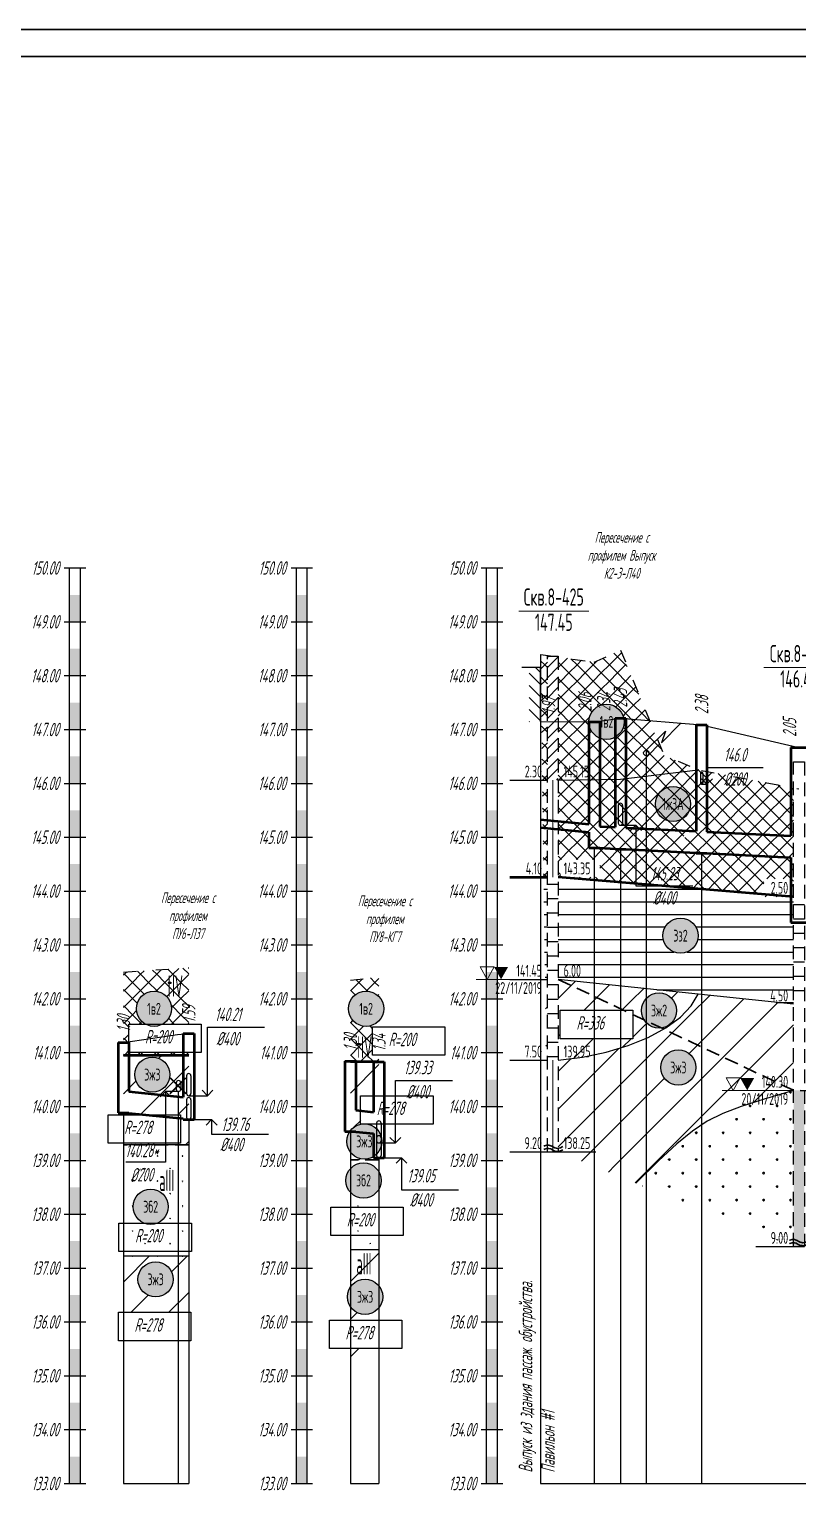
# Model space of a CAD drawing. Header units: metres. Extents: x -30 to 2050, y -671 to -251.
# Drawn here: x 696.4 to 838.9, y -523.4 to -250.5 of the extents above; entities that cross this region are included whole.
import ezdxf
from ezdxf.enums import TextEntityAlignment as Align

# ---------------------------------------------------------------- set-up
doc = ezdxf.new("R2010")
doc.units = ezdxf.units.M
doc.header["$LTSCALE"] = 0.2
for name, pattern in [('ACAD_ISO03W100', [30, 12, -18]), ('CONTINUA', [0]), ('штриховая', [19.05, 12.7, -6.35])]:
    doc.linetypes.add(name, pattern=pattern)
for name, color, linetype in [('PR_RD', 7, 'Continuous'), ('Линейка', 7, 'Continuous'), ('МГТ_Демонтаж сети', 7, 'Continuous'), ('МГТ_ИГ_Геология', 252, 'Continuous'), ('Примыкания', 7, 'Continuous'), ('Проектная земля', 7, 'Continuous'), ('Таблица', 7, 'Continuous'), ('Трубы', 7, 'Continuous'), ('Узлы', 7, 'Continuous'), ('Чёрная земля', 7, 'ACAD_ISO03W100')]:
    doc.layers.add(name, color=color, linetype=linetype)
doc.layers.add('МГТ_ИГ_Вспомогательный', color=220, linetype='Continuous', lineweight=30)
doc.layers.add('МГТ_НВК_В1_СЕТЬ', color=160, linetype='CONTINUA', lineweight=60)
doc.styles.add('SPDS', font='SPDS', dxfattribs={"width": 0.7, "oblique": 15, "height": 2.5})
doc.styles.get("Standard").update_dxf_attribs({"font": 'SPDS.shx', "width": 0.7, "oblique": 15, "height": 3})
doc.styles.add('Стиль Simplex', font='simplex.shx')
pattern_1 = [(225, (3, -650.545), (3e-16, -3), [2.1213, -2.121341]), (315, (1.5, -649.045), (3, 0), [2.1213, -2.121341]), (45, (0, -650.545), (0, 3), [2.1213, -2.121341]), (135, (1.5, -652.045), (-3, 3e-16), [2.1213, -2.121341])]
pattern_2 = [(4e-05, (730.7357, -1841.4375), (-2e-06, 2.667), [])]
pattern_3 = [(0, (-0.09, -650.545), (0, 7), [16.33, 0]), (0, (-0.09, -648.215), (0, 7), [16.33, 0]), (0, (-0.09, -645.875), (0, 7), [16.33, 0])]
pattern_4 = [(45, (0, -636.545), (0, 21), [9.8995, -19.799]), (45, (14, -650.545), (0, 21), [9.8995, -19.799]), (45, (0, -650.545), (0, 21), [14.142, -15.5565]), (45, (10, -640.545), (0, 21), [15.556, -14.1425]), (45, (7, -650.545), (0, 21), [19.799, -9.8995]), (45, (0, -643.545), (0, 21), [19.799, -9.8995])]
pattern_5 = [(225, (3, 0), (3e-16, -3), [2.1213, -2.121341]), (315, (1.5, 1.5), (3, 0), [2.1213, -2.121341]), (45, (0, 0), (0, 3), [2.1213, -2.121341]), (135, (1.5, -1.5), (-3, 3e-16), [2.1213, -2.121341])]
pattern_6 = [(45, (0, 14), (0, 21), [9.8995, -19.799]), (45, (14, 0), (0, 21), [9.8995, -19.799]), (45, (0, 0), (0, 21), [14.142, -15.5565]), (45, (10, 10), (0, 21), [15.556, -14.1425]), (45, (7, 0), (0, 21), [19.799, -9.8995]), (45, (0, 7), (0, 21), [19.799, -9.8995])]
pattern_7 = [(197.87055, (4.614, 4.644), (-13.93858614, -4.643934418), [0.05431, -151.279249]), (197.87055, (2.314, 2.344), (-13.93858614, -4.643934418), [0.05431, -151.279249]), (270, (2.2626, 2.327), (4.646195, 3e-16), [0.054306, -4.589628]), (270, (4.5626, 4.627), (4.646195, 3e-16), [0.054306, -4.589628]), (342.12945, (4.563, 4.573), (130.09347064, -41.795409755), [0.05431, -151.279249]), (342.12945, (2.263, 2.273), (130.09347064, -41.795409755), [0.05431, -151.279249]), (53.95936, (4.614, 4.556), (23.2309769, 32.50754092), [0.05431, -63.120667]), (53.95936, (2.314, 2.256), (23.2309769, 32.50754092), [0.05431, -63.120667]), (126.04064, (2.3462, 2.3), (-13.93858614, 18.57573767), [0.054306, -63.120671]), (126.04064, (4.6462, 4.6), (-13.93858614, 18.57573767), [0.054306, -63.120671])]

# ---------------------------------------------------------------- blocks, each defined once
blk = doc.blocks.new('Демонтаж_В1')
at = {"layer": 'МГТ_НВК_В1_СЕТЬ', "color": 7, "linetype": 'ByBlock', "lineweight": 40, "ltscale": 0.15}
for points in [[(10858.38, -5529.48), (10858.38, -5533.59)], [(10856.32, -5531.54), (10860.43, -5531.54)]]:
    blk.add_lwpolyline(points, dxfattribs=at)
blk = doc.blocks.new('usl_1')
for p, q in [((0, 0), (3.54, 3.54)), ((2.83, 1.41), (6.36, 4.95)), ((3.54, 3.54), (2.83, 1.41))]:
    blk.add_line(p, q)
blk.add_circle((0, -0.5), 0.5)
blk = doc.blocks.new('DN')
at = {"linetype": 'Continuous', "lineweight": 30, "flags": 128}
for points in [[(-0.126, -0.007), (-0.117, -0.002), (-0.073, 0.011), (-0.033, 0.011), (0.003, 0), (0.02, -0.007), (0.039, -0.019), (0.074, -0.037), (0.103, -0.043), (0.125, -0.048), (0.151, -0.043), (0.18, -0.036), (0.213, -0.019), (0.223, -0.012)], [(-0.126, -0.068), (-0.117, -0.063), (-0.073, -0.05), (-0.033, -0.05), (0.003, -0.059), (0.02, -0.067), (0.039, -0.079), (0.074, -0.098), (0.103, -0.103), (0.125, -0.108), (0.151, -0.103), (0.18, -0.095), (0.213, -0.079), (0.223, -0.072)]]:
    blk.add_lwpolyline(points, dxfattribs=at)
blk = doc.blocks.new('круг1_-30_2')
at = {"layer": 'МГТ_ИГ_Геология', "true_color": 0xffffff}
blk.add_hatch(color=7, dxfattribs=at).paths.add_polyline_path([(-0.327, 0, 1), (0.327, 0, 1)])
at = {"color": 7, "lineweight": 25}
blk.add_circle((0, 0), 0.327, dxfattribs=at)
at = {"color": 7, "lineweight": 25, "style": 'Стиль Simplex', "width": 0.590909}
blk.add_text('1в2', height=0.22, dxfattribs=at).set_placement((0, 0), align=Align.MIDDLE_CENTER)
blk = doc.blocks.new('круг1_-26_3')
at = {"true_color": 0xffffff}
blk.add_hatch(color=7, dxfattribs=at).paths.add_polyline_path([(-0.327, 0, 1), (0.327, 0, 1)])
at = {"color": 7, "lineweight": 25}
blk.add_circle((0, 0), 0.327, dxfattribs=at)
at = {"color": 7, "lineweight": 25, "style": 'Стиль Simplex', "width": 0.590909}
blk.add_text('1ж3А', height=0.22, dxfattribs=at).set_placement((0, 0), align=Align.MIDDLE_CENTER)
blk = doc.blocks.new('круг3_-26_3')
at = {"true_color": 0xffffff}
blk.add_hatch(color=7, dxfattribs=at).paths.add_polyline_path([(-0.327, 0, 1), (0.327, 0, 1)])
at = {"color": 7, "lineweight": 25}
blk.add_circle((0, 0), 0.327, dxfattribs=at)
at = {"color": 7, "lineweight": 25, "style": 'Стиль Simplex', "width": 0.590909}
blk.add_text('3ж3', height=0.22, dxfattribs=at).set_placement((0, 0), align=Align.MIDDLE_CENTER)
blk = doc.blocks.new('круг3_-25_2')
at = {"true_color": 0xffffff}
blk.add_hatch(color=7, dxfattribs=at).paths.add_polyline_path([(-0.327, 0, 1), (0.327, 0, 1)])
at = {"color": 7, "lineweight": 25}
blk.add_circle((0, 0), 0.327, dxfattribs=at)
at = {"color": 18, "lineweight": 25, "true_color": 0x000000, "style": 'Стиль Simplex', "width": 0.590909}
blk.add_text('3з2', height=0.22, dxfattribs=at).set_placement((0, 0), align=Align.MIDDLE_CENTER)
blk = doc.blocks.new('круг3_-26_2')
at = {"true_color": 0xffffff}
blk.add_hatch(color=7, dxfattribs=at).paths.add_polyline_path([(-0.327, 0, 1), (0.327, 0, 1)])
at = {"color": 7, "lineweight": 25}
blk.add_circle((0, 0), 0.327, dxfattribs=at)
at = {"color": 7, "lineweight": 25, "style": 'Стиль Simplex', "width": 0.590909}
blk.add_text('3ж2', height=0.22, dxfattribs=at).set_placement((0, 0), align=Align.MIDDLE_CENTER)
blk = doc.blocks.new('круг3_-31_2')
at = {"true_color": 0xffffff}
blk.add_hatch(color=7, dxfattribs=at).paths.add_polyline_path([(-0.327, 0, 1), (0.327, 0, 1)])
at = {"color": 7, "lineweight": 25}
blk.add_circle((0, 0), 0.327, dxfattribs=at)
at = {"color": 18, "lineweight": 25, "true_color": 0x000000, "style": 'Стиль Simplex', "width": 0.590909}
blk.add_text('3б2', height=0.22, dxfattribs=at).set_placement((0, 0), align=Align.MIDDLE_CENTER)
blk = doc.blocks.new('234454')
at = {"layer": 'МГТ_ИГ_Геология'}
blk.add_lwpolyline([(116.63, 423.47), (130.08, 423.47), (130.08, 418.18), (116.63, 418.18)], close=True, dxfattribs=at)
at = {"layer": 'МГТ_ИГ_Геология', "insert": (119.62, 422.38), "char_height": 2.5, "attachment_point": 1}
blk.add_mtext_dynamic_manual_height_columns('R=278', width=10.097, gutter_width=15, heights=[0], dxfattribs=at)
blk = doc.blocks.new('200')
at = {"layer": 'МГТ_ИГ_Геология'}
blk.add_lwpolyline([(0, 5.29), (13.44, 5.29), (13.44, 0), (0, 0)], close=True, dxfattribs=at)
at = {"layer": 'МГТ_ИГ_Геология', "insert": (2.99, 4.2), "char_height": 2.5, "attachment_point": 1}
blk.add_mtext_dynamic_manual_height_columns('R=200', width=10.097, gutter_width=15, heights=[0], dxfattribs=at)
blk = doc.blocks.new('2432')
at = {"layer": 'МГТ_ИГ_Геология'}
blk.add_lwpolyline([(116.63, 433.38), (130.08, 433.38), (130.08, 428.08), (116.63, 428.08)], close=True, dxfattribs=at)
at = {"layer": 'МГТ_ИГ_Геология', "insert": (119.62, 432.28), "char_height": 2.5, "attachment_point": 1}
blk.add_mtext_dynamic_manual_height_columns('R=336', width=10.097, gutter_width=15, heights=[0], dxfattribs=at)

msp = doc.modelspace()

# ---------------------------------------------------------------- hatches: boundary and pattern name
at = {"layer": 'МГТ_ИГ_Геология'}
h = msp.add_hatch(dxfattribs=at)
h.set_pattern_fill('GR24', color=256, scale=10, style=0, pattern_type=2)
h.set_pattern_definition(pattern_1)
h.paths.add_polyline_path([(792.51, -366.94), (793.51, -366.94), (791.23, -366.61), (791.55, -389.94), (792.51, -389.94)])
h = msp.add_hatch(dxfattribs=at)
h.set_pattern_fill('CONSIST', color=256, scale=0.42, style=0, pattern_type=2)
h.set_pattern_definition([(45, (730.7357, -1841.4375), (-0.9429269, 0.9429269), [])])
h.paths.add_polyline_path([(792.51, -366.94), (794.51, -366.94), (794.51, -389.94), (792.51, -389.94)])
h = msp.add_hatch(dxfattribs=at)
h.set_pattern_fill('GR24', color=256, scale=10, style=0, pattern_type=2)
h.set_pattern_definition(pattern_1)
h.paths.add_polyline_path([(814.15, -385.37), (806.06, -365.79), (801.21, -368.04), (794.51, -367.08), (794.51, -389.94), (806.06, -389.75), (820.48, -388.02)])
h.paths.add_polyline_path([(800.19, -379.13, -1), (806.74, -379.13, -1)], flags=16)
h.paths.add_polyline_path([(801.4, -380.78), (805.53, -380.78), (805.53, -377.48), (801.4, -377.48)], flags=8)
h.paths.add_polyline_path([(794.96, -389.99), (802, -389.99), (802, -386.69), (794.96, -386.69)], flags=9)
h = msp.add_hatch(dxfattribs=at)
h.set_pattern_fill('GR24', color=256, scale=10, style=0, pattern_type=2)
h.set_pattern_definition(pattern_1)
h.paths.add_polyline_path([(792.51, -389.94), (791.55, -389.94), (791.8, -407.94), (792.51, -407.94)])
h = msp.add_hatch(dxfattribs=at)
h.set_pattern_fill('GR24', color=256, scale=10, style=0, pattern_type=2)
h.set_pattern_definition(pattern_1)
h.paths.add_polyline_path([(838.19, -391.4), (821.12, -388.14), (820.48, -388.02), (806.06, -389.75), (794.51, -389.94), (794.51, -407.92), (838.19, -411.55)])
edge = h.paths.add_edge_path(flags=16)
edge.add_arc((818, -400.39), 0.191, 0, 360)
h.paths.add_polyline_path([(820.9, -402.04), (820.9, -398.74)], flags=16)
h.paths.add_polyline_path([(832.68, -411.6), (837.74, -411.6), (837.74, -408.3), (832.68, -408.3)])
h.paths.add_polyline_path([(794.96, -407.99), (802.25, -407.99), (802.25, -404.69), (794.96, -404.69)], flags=17)
h = msp.add_hatch(dxfattribs=at)
h.set_pattern_fill('GR07', color=256, scale=10, style=0, pattern_type=2)
h.set_pattern_definition(pattern_3)
h.paths.add_polyline_path([(792.51, -407.94), (791.8, -407.94), (792.07, -426.94), (792.51, -426.94)])
h = msp.add_hatch(dxfattribs=at)
h.set_pattern_fill('CONSIST', color=256, scale=0.84, angle=-45, style=0, pattern_type=2)
h.set_pattern_definition(pattern_2)
h.paths.add_polyline_path([(792.51, -407.94), (794.51, -407.94), (794.51, -426.94), (792.51, -426.94)])
h = msp.add_hatch(dxfattribs=at)
h.set_pattern_fill('GR07', color=256, scale=10, style=0, pattern_type=2)
h.set_pattern_definition(pattern_3)
h.paths.add_polyline_path([(838.19, -411.55), (794.51, -407.92), (794.51, -426.94), (838.19, -431.55)])
h.paths.add_polyline_path([(813.94, -418.83, -1), (820.49, -418.83, -1)], flags=16)
h.paths.add_polyline_path([(815.18, -420.48), (819.25, -420.48), (819.25, -417.18), (815.18, -417.18)], flags=8)
h.paths.add_polyline_path([(832.68, -431.6), (837.74, -431.6), (837.74, -428.3), (832.68, -428.3)], flags=9)
h.paths.add_polyline_path([(794.96, -426.99), (800.02, -426.99), (800.02, -423.69), (794.96, -423.69)], flags=25)
h = msp.add_hatch(dxfattribs=at)
h.set_pattern_fill('CONSIST', color=256, scale=0.84, angle=-45, style=0, pattern_type=2)
h.set_pattern_definition([(4e-05, (839.1894, -1850.545), (-2e-06, 2.667), [])])
h.paths.add_polyline_path([(838.19, -411.55), (840.19, -411.55), (840.19, -431.55), (838.19, -431.55)])
h = msp.add_hatch(dxfattribs=at)
h.set_pattern_fill('GR24', color=256, scale=10, style=0, pattern_type=2)
h.set_pattern_definition(pattern_5)
h.paths.add_polyline_path([(725.94, -424.79), (713.84, -425.58), (713.84, -441.05), (725.94, -441.05), (725.94, -440.55), (714.84, -440.55), (714.84, -435.25), (717.89, -435.25, -0.270502), (716.23, -432.4, -1), (722.77, -432.4, -0.270502), (721.11, -435.25), (725.94, -435.25)])
h.paths.add_polyline_path([(720.98, -431.19), (725.87, -431.19), (725.87, -425.19), (720.98, -425.19)], flags=25)
for color, points in [(5, [(783.91, -426.94), (782.61, -424.64), (785.21, -424.64)]), (5, [(829.59, -447.55), (828.29, -445.25), (830.89, -445.25)]), (256, [(838.19, -447.55), (840.19, -447.55), (840.19, -476.55), (838.19, -476.55)])]:
    msp.add_hatch(color=color, dxfattribs=at).paths.add_polyline_path(points)
h = msp.add_hatch(dxfattribs=at)
h.set_pattern_fill('GR24', color=256, scale=10, style=0, pattern_type=2)
h.set_pattern_definition(pattern_5)
h.paths.add_polyline_path([(761.23, -426.47), (755.94, -427.1), (755.94, -430.92, -0.516834), (761.23, -430.15)])
h.paths.add_polyline_path([(760.04, -435.75), (761.23, -435.75), (761.23, -434.66, -0.516834), (755.94, -433.89), (755.94, -442.27), (761.23, -442.27), (761.23, -441.04), (760.04, -441.04)])
h.paths.add_polyline_path([(756.08, -442.52), (760.98, -442.52), (760.98, -436.52), (756.08, -436.52)], flags=9)
h = msp.add_hatch(dxfattribs=at)
h.set_pattern_fill('GR38', color=256, scale=10, style=0, pattern_type=2)
h.set_pattern_definition(pattern_4)
h.paths.add_polyline_path([(792.51, -426.94), (792.07, -426.94), (792.27, -441.94), (792.51, -441.94)])
h = msp.add_hatch(dxfattribs=at)
h.set_pattern_fill('CONSIST', color=256, scale=0.84, angle=-45, style=0, pattern_type=2)
h.set_pattern_definition(pattern_2)
h.paths.add_polyline_path([(792.51, -426.94), (794.51, -426.94), (794.51, -441.94), (792.51, -441.94)])
h = msp.add_hatch(dxfattribs=at)
h.set_pattern_fill('GR38', color=256, scale=10, style=0, pattern_type=2)
h.set_pattern_definition(pattern_6)
h.paths.add_polyline_path([(794.51, -426.94), (794.51, -441.94), (799.04, -441.4), (803.4, -440.48), (807.5, -439.24), (811.23, -437.71), (814.08, -436.17), (813.67, -435.98, -0.296927), (810.44, -434.45), (808.34, -433.46), (808.34, -437.97), (794.9, -437.97), (794.9, -432.67), (806.66, -432.67)])
h.paths.add_polyline_path([(816.49, -432.73, -0.239995), (815.15, -435.38), (817.19, -433.98), (819.21, -431.88), (820.46, -429.68), (794.51, -426.94), (806.66, -432.67), (808.34, -432.67), (808.34, -433.46), (810.44, -434.45, -0.139058), (809.95, -432.73, -1)])
h.paths.add_polyline_path([(794.96, -441.99), (802.25, -441.99), (802.25, -438.69), (794.96, -438.69)], flags=9)
h = msp.add_hatch(dxfattribs=at)
h.set_pattern_fill('GR38', color=256, scale=10, style=0, pattern_type=2)
h.set_pattern_definition(pattern_4)
h.paths.add_polyline_path([(838.19, -431.55), (820.46, -429.68), (819.21, -431.88), (817.19, -433.98), (814.5, -435.94), (813.66, -436.4), (838.19, -447.37)])
h.paths.add_polyline_path([(828.44, -450.52), (832.71, -449.16), (838.19, -447.55), (838.19, -447.37), (813.66, -436.4), (811.23, -437.71), (807.5, -439.24), (803.4, -440.48), (799.04, -441.4), (794.51, -441.94), (794.51, -458.98), (808.89, -464.76), (813.14, -460.66), (816.54, -457.51), (819.43, -455.13), (822.14, -453.3), (825.04, -451.83)])
h.paths.add_polyline_path([(813.54, -443.31, -1), (820.09, -443.31, -1)], flags=16)
h.paths.add_polyline_path([(830.45, -447.6), (837.74, -447.6), (837.74, -444.3), (830.45, -444.3)], flags=24)
h.paths.add_polyline_path([(814.53, -444.96), (819.1, -444.96), (819.1, -441.66), (814.53, -441.66)], flags=24)
h.paths.add_polyline_path([(824.9, -451.82), (838.03, -451.82), (838.03, -446.79), (824.9, -446.79)], flags=24)
h.paths.add_polyline_path([(794.96, -458.99), (802.25, -458.99), (802.25, -455.69), (794.96, -455.69)], flags=24)
h.paths.add_polyline_path([(794.96, -441.99), (802.25, -441.99), (802.25, -438.69), (794.96, -438.69)], flags=24)
h = msp.add_hatch(dxfattribs=at)
h.set_pattern_fill('GR38', color=256, scale=10, style=0, pattern_type=2)
h.set_pattern_definition(pattern_6)
h.paths.add_polyline_path([(725.94, -478.37), (713.84, -478.37), (713.84, -488.76), (725.94, -488.76)])
h.paths.add_polyline_path([(716.52, -482.65, -1), (723.06, -482.65, -1)], flags=16)
h.paths.add_polyline_path([(725.94, -441.05), (713.84, -441.05), (713.84, -452.09), (724.42, -452.09), (724.42, -457.38), (713.84, -457.38), (713.84, -457.67), (725.94, -457.67)])
h.paths.add_polyline_path([(715.91, -444.63, -1), (722.46, -444.63, -1)], flags=16)
h.paths.add_polyline_path([(716.9, -446.28), (721.47, -446.28), (721.47, -442.98), (716.9, -442.98)], flags=8)
h = msp.add_hatch(dxfattribs=at)
h.set_pattern_fill('GR38', color=256, scale=10, style=0, pattern_type=2)
h.set_pattern_definition(pattern_6)
h.paths.add_polyline_path([(761.23, -495.5), (755.94, -495.5), (755.94, -497.12), (761.23, -497.12)])
h.paths.add_polyline_path([(761.23, -487.94, -0.508458), (755.94, -487.69), (755.94, -490.21), (761.23, -490.21)])
h.paths.add_polyline_path([(761.23, -477.15), (755.94, -477.15), (755.94, -484.08, -0.508458), (761.23, -483.84)])
h.paths.add_polyline_path([(757.86, -448.54), (761.23, -448.54), (761.23, -442.27), (755.94, -442.27), (755.94, -455.05, -0.178538), (757.86, -453.84)])
h.paths.add_polyline_path([(761.23, -453.83), (759.2, -453.83, -0.191809), (761.23, -455.16)])
h.paths.add_polyline_path([(755.94, -459.03), (755.94, -460.47), (761.23, -460.47), (761.23, -458.91, -0.507738)])
h.paths.add_polyline_path([(756.06, -482.74), (760.72, -482.74), (760.72, -476.74), (756.06, -476.74)], flags=9)
h = msp.add_hatch(dxfattribs=at)
h.set_pattern_fill('GR28', color=256, scale=10, style=0, pattern_type=2)
h.set_pattern_definition([(90, (0, -650.465), (-2.5, 2.5), [0.11, -4.89]), (45, (0, -650.355), (-2.5, 2.5), [0.113137, -3.422397]), (0, (0.08, -650.275), (2.5, 2.5), [0.11, -4.89]), (315, (0.19, -650.275), (2.5, 2.5), [0.113137, -3.422397]), (90, (0.27, -650.465), (-2.5, 2.5), [0.11, -4.89]), (45, (0.19, -650.545), (-2.5, 2.5), [0.113137, -3.422397]), (0, (0.08, -650.545), (2.5, 2.5), [0.11, -4.89]), (315, (0, -650.465), (2.5, 2.5), [0.113137, -3.422397])])
h.paths.add_polyline_path([(838.19, -447.55), (832.71, -449.16), (828.44, -450.52), (825.04, -451.83), (822.14, -453.3), (819.43, -455.13), (816.54, -457.51), (813.14, -460.66), (808.89, -464.76), (838.19, -476.55)])
h.paths.add_polyline_path([(832.68, -476.6), (837.74, -476.6), (837.74, -473.3), (832.68, -473.3)], flags=9)
h.paths.add_polyline_path([(824.9, -451.82), (838.03, -451.82), (838.03, -446.79), (824.9, -446.79)], flags=9)
h = msp.add_hatch(dxfattribs=at)
h.set_pattern_fill('GR29', color=256, scale=10, style=0, pattern_type=2)
h.set_pattern_definition(pattern_7)
h.paths.add_polyline_path([(725.94, -457.67), (713.84, -457.67), (713.84, -478.37), (725.94, -478.37)])
h.paths.add_polyline_path([(715.61, -469.17, -1), (722.15, -469.17, -1)], flags=16)
h.paths.add_polyline_path([(716.69, -470.82), (721.07, -470.82), (721.07, -467.52), (716.69, -467.52)], flags=8)
h.paths.add_polyline_path([(719.46, -467.27), (724.12, -467.27), (724.12, -461.27), (719.46, -461.27)], flags=24)
h = msp.add_hatch(dxfattribs=at)
h.set_pattern_fill('GR29', color=256, scale=10, style=0, pattern_type=2)
h.set_pattern_definition(pattern_7)
h.paths.add_polyline_path([(761.23, -465.9, -0.512657), (755.94, -466.47), (755.94, -477.15), (761.23, -477.15)])
h.paths.add_polyline_path([(761.23, -460.47), (755.94, -460.47), (755.94, -462.1, -0.512657), (761.23, -462.67)])
at = {"layer": 'Узлы'}
h = msp.add_hatch(dxfattribs=at)
h.set_pattern_fill('LINE', color=256, scale=0.5, angle=135)
h.set_pattern_definition([(135, (-1294.0102, -619.597), (-1.122532, -1.122532), [])])
h.paths.add_polyline_path([(789.12, -369.05), (791.23, -369.05), (791.23, -379.13), (789.12, -379.13)])

# ---------------------------------------------------------------- linework, layer by layer
at = {"flags": 128}
msp.add_lwpolyline([(713.84, -520.55), (724.04, -520.55), (724.04, -447.75)], dxfattribs=at)
at = {"layer": 'Линейка'}
for p, q in [((702.84, -350.55), (706.84, -350.55)), ((703.84, -520.55), (703.84, -350.55)), ((705.84, -520.55), (705.84, -350.55)), ((744.94, -350.55), (748.94, -350.55)), ((745.94, -520.55), (745.94, -350.55)), ((747.94, -520.55), (747.94, -350.55)), ((780.23, -350.55), (784.23, -350.55)), ((781.23, -520.55), (781.23, -350.55)), ((783.23, -520.55), (783.23, -350.55)), ((702.84, -360.55), (706.84, -360.55)), ((744.94, -360.55), (748.94, -360.55)), ((780.23, -360.55), (784.23, -360.55)), ((702.84, -370.55), (706.84, -370.55)), ((744.94, -370.55), (748.94, -370.55)), ((780.23, -370.55), (784.23, -370.55)), ((702.84, -380.55), (706.84, -380.55)), ((744.94, -380.55), (748.94, -380.55)), ((780.23, -380.55), (784.23, -380.55)), ((702.84, -390.55), (706.84, -390.55)), ((744.94, -390.55), (748.94, -390.55)), ((780.23, -390.55), (784.23, -390.55)), ((702.84, -400.55), (706.84, -400.55)), ((744.94, -400.55), (748.94, -400.55)), ((780.23, -400.55), (784.23, -400.55)), ((702.84, -410.55), (706.84, -410.55)), ((744.94, -410.55), (748.94, -410.55)), ((780.23, -410.55), (784.23, -410.55)), ((702.84, -420.55), (706.84, -420.55)), ((744.94, -420.55), (748.94, -420.55)), ((780.23, -420.55), (784.23, -420.55)), ((702.84, -430.55), (706.84, -430.55)), ((744.94, -430.55), (748.94, -430.55)), ((780.23, -430.55), (784.23, -430.55)), ((702.84, -440.55), (706.84, -440.55)), ((744.94, -440.55), (748.94, -440.55)), ((780.23, -440.55), (784.23, -440.55)), ((702.84, -450.55), (706.84, -450.55)), ((744.94, -450.55), (748.94, -450.55)), ((780.23, -450.55), (784.23, -450.55)), ((702.84, -460.55), (706.84, -460.55)), ((744.94, -460.55), (748.94, -460.55)), ((780.23, -460.55), (784.23, -460.55)), ((702.84, -470.55), (706.84, -470.55)), ((744.94, -470.55), (748.94, -470.55)), ((780.23, -470.55), (784.23, -470.55)), ((702.84, -480.55), (706.84, -480.55)), ((744.94, -480.55), (748.94, -480.55)), ((780.23, -480.55), (784.23, -480.55)), ((702.84, -490.55), (706.84, -490.55)), ((744.94, -490.55), (748.94, -490.55)), ((780.23, -490.55), (784.23, -490.55)), ((702.84, -500.55), (706.84, -500.55)), ((744.94, -500.55), (748.94, -500.55)), ((780.23, -500.55), (784.23, -500.55)), ((702.84, -510.55), (706.84, -510.55)), ((744.94, -510.55), (748.94, -510.55)), ((780.23, -510.55), (784.23, -510.55)), ((702.84, -520.55), (706.84, -520.55)), ((703.84, -520.55), (705.84, -520.55)), ((744.94, -520.55), (748.94, -520.55)), ((745.94, -520.55), (747.94, -520.55)), ((780.23, -520.55), (784.23, -520.55)), ((781.23, -520.55), (783.23, -520.55))]:
    msp.add_line(p, q, dxfattribs=at)
for points in [[(703.84, -360.55), (703.84, -355.55), (705.84, -360.55), (705.84, -355.55)], [(745.94, -360.55), (745.94, -355.55), (747.94, -360.55), (747.94, -355.55)], [(781.23, -360.55), (781.23, -355.55), (783.23, -360.55), (783.23, -355.55)], [(703.84, -370.55), (703.84, -365.55), (705.84, -370.55), (705.84, -365.55)], [(745.94, -370.55), (745.94, -365.55), (747.94, -370.55), (747.94, -365.55)], [(781.23, -370.55), (781.23, -365.55), (783.23, -370.55), (783.23, -365.55)], [(703.84, -380.55), (703.84, -375.55), (705.84, -380.55), (705.84, -375.55)], [(745.94, -380.55), (745.94, -375.55), (747.94, -380.55), (747.94, -375.55)], [(781.23, -380.55), (781.23, -375.55), (783.23, -380.55), (783.23, -375.55)], [(703.84, -390.55), (703.84, -385.55), (705.84, -390.55), (705.84, -385.55)], [(745.94, -390.55), (745.94, -385.55), (747.94, -390.55), (747.94, -385.55)], [(781.23, -390.55), (781.23, -385.55), (783.23, -390.55), (783.23, -385.55)], [(703.84, -400.55), (703.84, -395.55), (705.84, -400.55), (705.84, -395.55)], [(745.94, -400.55), (745.94, -395.55), (747.94, -400.55), (747.94, -395.55)], [(781.23, -400.55), (781.23, -395.55), (783.23, -400.55), (783.23, -395.55)], [(703.84, -410.55), (703.84, -405.55), (705.84, -410.55), (705.84, -405.55)], [(745.94, -410.55), (745.94, -405.55), (747.94, -410.55), (747.94, -405.55)], [(781.23, -410.55), (781.23, -405.55), (783.23, -410.55), (783.23, -405.55)], [(703.84, -420.55), (703.84, -415.55), (705.84, -420.55), (705.84, -415.55)], [(745.94, -420.55), (745.94, -415.55), (747.94, -420.55), (747.94, -415.55)], [(781.23, -420.55), (781.23, -415.55), (783.23, -420.55), (783.23, -415.55)], [(703.84, -430.55), (703.84, -425.55), (705.84, -430.55), (705.84, -425.55)], [(745.94, -430.55), (745.94, -425.55), (747.94, -430.55), (747.94, -425.55)], [(781.23, -430.55), (781.23, -425.55), (783.23, -430.55), (783.23, -425.55)], [(703.84, -440.55), (703.84, -435.55), (705.84, -440.55), (705.84, -435.55)], [(745.94, -440.55), (745.94, -435.55), (747.94, -440.55), (747.94, -435.55)], [(781.23, -440.55), (781.23, -435.55), (783.23, -440.55), (783.23, -435.55)], [(703.84, -450.55), (703.84, -445.55), (705.84, -450.55), (705.84, -445.55)], [(745.94, -450.55), (745.94, -445.55), (747.94, -450.55), (747.94, -445.55)], [(781.23, -450.55), (781.23, -445.55), (783.23, -450.55), (783.23, -445.55)], [(703.84, -460.55), (703.84, -455.55), (705.84, -460.55), (705.84, -455.55)], [(745.94, -460.55), (745.94, -455.55), (747.94, -460.55), (747.94, -455.55)], [(781.23, -460.55), (781.23, -455.55), (783.23, -460.55), (783.23, -455.55)], [(703.84, -470.55), (703.84, -465.55), (705.84, -470.55), (705.84, -465.55)], [(745.94, -470.55), (745.94, -465.55), (747.94, -470.55), (747.94, -465.55)], [(781.23, -470.55), (781.23, -465.55), (783.23, -470.55), (783.23, -465.55)], [(703.84, -480.55), (703.84, -475.55), (705.84, -480.55), (705.84, -475.55)], [(745.94, -480.55), (745.94, -475.55), (747.94, -480.55), (747.94, -475.55)], [(781.23, -480.55), (781.23, -475.55), (783.23, -480.55), (783.23, -475.55)], [(703.84, -490.55), (703.84, -485.55), (705.84, -490.55), (705.84, -485.55)], [(745.94, -490.55), (745.94, -485.55), (747.94, -490.55), (747.94, -485.55)], [(781.23, -490.55), (781.23, -485.55), (783.23, -490.55), (783.23, -485.55)], [(703.84, -500.55), (703.84, -495.55), (705.84, -500.55), (705.84, -495.55)], [(745.94, -500.55), (745.94, -495.55), (747.94, -500.55), (747.94, -495.55)], [(781.23, -500.55), (781.23, -495.55), (783.23, -500.55), (783.23, -495.55)], [(703.84, -510.55), (703.84, -505.55), (705.84, -510.55), (705.84, -505.55)], [(745.94, -510.55), (745.94, -505.55), (747.94, -510.55), (747.94, -505.55)], [(781.23, -510.55), (781.23, -505.55), (783.23, -510.55), (783.23, -505.55)], [(703.84, -520.55), (703.84, -515.55), (705.84, -520.55), (705.84, -515.55)], [(745.94, -520.55), (745.94, -515.55), (747.94, -520.55), (747.94, -515.55)], [(781.23, -520.55), (781.23, -515.55), (783.23, -520.55), (783.23, -515.55)]]:
    msp.add_solid(points, dxfattribs=at)
at = {"layer": 'МГТ_ИГ_Вспомогательный', "color": 0}
for points in [[(-30, -250.55), (2050, -250.55), (2050, -670.55), (-30, -670.55)], [(2045, -660.55), (-10, -660.55), (-10, -255.55), (2045, -255.55)]]:
    msp.add_lwpolyline(points, close=True, dxfattribs=at)
at = {"layer": 'МГТ_ИГ_Геология', "linetype": 'Continuous', "lineweight": 0}
for p, q in [((787.19, -358.55), (800.19, -358.55)), ((832.69, -369.05), (845.69, -369.05)), ((793.51, -389.94), (793.51, -407.94)), ((793.51, -441.94), (793.51, -458.94))]:
    msp.add_line(p, q, dxfattribs=at)
at = {"layer": 'МГТ_ИГ_Геология', "linetype": 'Continuous', "lineweight": 25}
for p, q in [((785.51, -389.94), (792.51, -389.94)), ((785.51, -441.94), (792.51, -441.94)), ((785.51, -458.94), (792.51, -458.94)), ((794.51, -458.94), (801.51, -458.94)), ((831.19, -476.55), (838.19, -476.55))]:
    msp.add_line(p, q, dxfattribs=at)
at = {"layer": 'МГТ_ИГ_Геология', "linetype": 'Continuous', "lineweight": 50}
msp.add_line((785.51, -407.94), (792.51, -407.94), dxfattribs=at)
at = {"layer": 'МГТ_ИГ_Геология', "color": 5, "linetype": 'Continuous', "lineweight": 25}
msp.add_line((785.51, -426.94), (792.51, -426.94), dxfattribs=at)
at = {"layer": 'МГТ_ИГ_Геология', "linetype": 'штриховая', "lineweight": 25}
for points in [[(792.51, -458.94), (792.51, -366.94), (792.51, -366.94), (792.51, -366.94)], [(792.51, -366.94), (794.51, -366.94), (794.51, -458.94)], [(838.19, -476.55), (838.19, -386.55), (838.19, -386.55), (838.19, -386.55)], [(838.19, -386.55), (840.19, -386.55), (840.19, -476.55)]]:
    msp.add_lwpolyline(points, dxfattribs=at)
at = {"layer": 'МГТ_ИГ_Геология', "linetype": 'Continuous', "lineweight": 25, "flags": 128}
for points in [[(794.51, -389.94), (806.06, -389.75), (820.48, -388.02)], [(838.19, -431.55), (794.51, -426.94)], [(794.51, -441.94), (799.04, -441.4), (803.4, -440.48), (807.5, -439.24), (811.23, -437.71), (814.5, -435.94), (817.19, -433.98), (819.21, -431.88), (820.46, -429.68)], [(838.19, -447.55), (832.71, -449.16), (828.44, -450.52), (825.04, -451.83), (822.14, -453.3), (819.43, -455.13), (816.54, -457.51), (813.14, -460.66), (808.89, -464.76)], [(792.51, -458.94), (794.51, -458.94)], [(838.19, -476.55), (840.19, -476.55)]]:
    msp.add_lwpolyline(points, dxfattribs=at)
at = {"layer": 'МГТ_ИГ_Геология', "linetype": 'Continuous', "lineweight": 50, "flags": 128}
for points in [[(794.51, -407.92), (838.19, -411.55)], [(725.94, -441.05), (713.84, -441.05)], [(761.23, -442.27), (755.94, -442.27)]]:
    msp.add_lwpolyline(points, dxfattribs=at)
at = {"layer": 'МГТ_ИГ_Геология', "color": 5, "linetype": 'Continuous', "lineweight": 0, "flags": 128}
for points in [[(779.26, -426.94), (792.51, -426.94), (781.31, -426.94), (780.01, -424.64), (782.61, -424.64), (781.31, -426.94)], [(824.94, -447.55), (838.19, -447.55), (826.99, -447.55), (825.69, -445.25), (828.29, -445.25), (826.99, -447.55)]]:
    msp.add_lwpolyline(points, dxfattribs=at)
at = {"layer": 'МГТ_ИГ_Геология', "color": 5, "linetype": 'штриховая', "lineweight": 30, "flags": 128}
for points in [[(794.51, -426.94), (838.19, -447.55), (897.87, -449.13), (928.48, -450.44), (930.48, -450.44), (959.16, -457.36), (961.16, -457.36), (976.68, -459.33)], [(725.94, -457.67), (713.84, -457.67)], [(761.23, -460.47), (755.94, -460.47)]]:
    msp.add_lwpolyline(points, dxfattribs=at)
at = {"layer": 'МГТ_ИГ_Геология'}
for points in [[(714.84, -435.25), (728.28, -435.25), (728.28, -440.55), (714.84, -440.55)], [(760.04, -435.75), (773.49, -435.75), (773.49, -441.04), (760.04, -441.04)]]:
    msp.add_lwpolyline(points, close=True, dxfattribs=at)
at = {"layer": 'МГТ_ИГ_Геология', "linetype": 'Continuous', "lineweight": 25}
for points in [[(725.94, -457.67), (713.84, -457.67)], [(761.23, -477.15), (755.94, -477.15)], [(725.99, -478.37), (713.89, -478.37)]]:
    msp.add_lwpolyline(points, dxfattribs=at)
at = {"layer": 'Примыкания'}
for p, q in [((820.9, -388.69), (820.9, -390.47)), ((821.34, -388.69), (821.34, -390.47)), ((805.65, -394.64), (805.65, -397.92)), ((806.47, -394.64), (806.47, -397.92)), ((723.63, -446.15), (723.63, -447.34)), ((724.45, -446.15), (724.45, -447.34)), ((725.53, -444.85), (725.53, -448.13)), ((726.35, -444.85), (726.35, -448.13)), ((725.53, -449.31), (725.53, -452.58)), ((726.35, -449.31), (726.35, -452.58)), ((760.82, -453.63), (760.82, -456.91)), ((761.64, -453.63), (761.64, -456.91)), ((760.82, -456.39), (760.82, -459.67)), ((761.64, -456.39), (761.64, -459.67))]:
    msp.add_line(p, q, dxfattribs=at)
at = {"layer": 'Примыкания', "color": 0, "flags": 128}
for points in [[(821.12, -390.69), (822.12, -390.69), (822.12, -387.59), (832.52, -387.59)], [(821.12, -389.69), (822.12, -390.69), (823.12, -389.69)], [(806.06, -398.33), (808.94, -398.33), (808.94, -409.59), (819.52, -409.59)], [(807.94, -399.33), (808.94, -398.33), (809.94, -399.33)], [(725.94, -448.54), (729.43, -448.54), (729.43, -435.79), (740, -435.79)], [(761.23, -457.32), (764.29, -457.32), (764.29, -445.74), (774.87, -445.74)], [(724.04, -447.75), (721.65, -447.75), (721.65, -460.88), (714.29, -460.88)], [(720.65, -448.75), (721.65, -447.75), (722.65, -448.75)], [(728.43, -447.54), (729.43, -448.54), (730.43, -447.54)], [(725.94, -452.99), (730.19, -452.99), (730.19, -455.67), (740.76, -455.67)], [(729.19, -453.99), (730.19, -452.99), (731.19, -453.99)], [(763.29, -456.32), (764.29, -457.32), (765.29, -456.32)], [(761.23, -460.07), (765.41, -460.07), (765.41, -466.03), (775.98, -466.03)], [(764.41, -461.07), (765.41, -460.07), (766.41, -461.07)]]:
    msp.add_lwpolyline(points, dxfattribs=at)
at = {"layer": 'Примыкания'}
for centre, radius, start, end in [((821.12, -388.69), 0.222, 0, 180), ((821.12, -390.47), 0.222, 180, 360), ((806.06, -394.64), 0.41, 0, 180), ((806.06, -397.92), 0.41, 180, 360), ((725.94, -444.85), 0.41, 0, 180), ((724.04, -446.15), 0.41, 0, 180), ((724.04, -447.34), 0.41, 180, 360), ((725.94, -448.13), 0.41, 180, 0), ((725.94, -449.31), 0.41, 360, 180), ((725.94, -452.58), 0.41, 180, 0), ((761.23, -453.63), 0.41, 0, 180), ((761.23, -456.39), 0.41, 0, 180), ((761.23, -456.91), 0.41, 180, 0), ((761.23, -459.67), 0.41, 180, 0)]:
    msp.add_arc(centre, radius, start, end, dxfattribs=at)
at = {"layer": 'Проектная земля', "flags": 128}
for points in [[(791.23, -379.05), (801.21, -379.12)], [(801.21, -379.12), (806.06, -378.45)], [(806.06, -378.45), (821.12, -379.69)], [(821.12, -379.69), (839.19, -383.9)], [(713.84, -438.68), (723.84, -437.18), (725.94, -436.97)], [(755.94, -442.16), (761.23, -442.27)]]:
    msp.add_lwpolyline(points, dxfattribs=at)
at = {"layer": 'Таблица'}
for p, q in [((713.84, -520.55), (725.94, -520.55)), ((755.94, -520.55), (761.23, -520.55)), ((791.23, -520.55), (976.52, -520.55))]:
    msp.add_line(p, q, dxfattribs=at)
at = {"layer": 'Трубы', "lineweight": 50, "flags": 128}
for points in [[(791.23, -397.24), (800.21, -398.14)], [(791.23, -398.75), (800.21, -399.64)], [(802.21, -398.54), (805.06, -398.68)], [(807.06, -398.78), (820.12, -399.43)], [(822.12, -399.53), (837.69, -400.31)], [(802.21, -402.54), (805.06, -402.68)], [(807.06, -402.78), (820.12, -403.43)], [(822.12, -403.53), (837.69, -404.31)], [(714.84, -447.78), (724.94, -448.79)], [(714.84, -451.78), (724.94, -452.79)], [(756.94, -451.25), (760.23, -451.58)], [(756.94, -455.26), (760.23, -455.58)]]:
    msp.add_lwpolyline(points, dxfattribs=at)
at = {"layer": 'Узлы'}
for p, q in [((791.23, -366.61), (791.23, -520.55)), ((791.23, -398.85), (791.23, -520.55)), ((801.21, -402.54), (801.21, -520.55)), ((806.06, -402.78), (806.06, -520.55)), ((821.12, -403.53), (821.12, -520.55)), ((713.84, -451.73), (713.84, -520.55)), ((725.94, -452.99), (725.94, -520.55)), ((755.94, -455.2), (755.94, -520.55)), ((761.23, -460.07), (761.23, -520.55))]:
    msp.add_line(p, q, dxfattribs=at)
at = {"layer": 'Узлы', "lineweight": 50}
for p, q in [((800.21, -379.12), (802.21, -379.12)), ((800.21, -379.12), (800.21, -398.14)), ((802.21, -379.12), (802.21, -398.54)), ((805.06, -378.45), (807.06, -378.45)), ((805.06, -378.45), (805.06, -398.68)), ((807.06, -378.45), (807.06, -398.78)), ((820.12, -379.69), (822.12, -379.69)), ((820.12, -379.69), (820.12, -399.43)), ((822.12, -379.69), (822.12, -399.53)), ((837.69, -383.9), (840.69, -383.9)), ((837.69, -383.9), (837.69, -400.31)), ((800.21, -399.64), (800.21, -402.54)), ((800.21, -402.54), (802.21, -402.54)), ((802.21, -402.54), (802.21, -402.54)), ((805.06, -402.68), (805.06, -402.78)), ((805.06, -402.78), (807.06, -402.78)), ((807.06, -402.78), (807.06, -402.78)), ((820.12, -403.43), (820.12, -403.53)), ((820.12, -403.53), (822.12, -403.53)), ((822.12, -403.53), (822.12, -403.53)), ((837.69, -404.31), (837.69, -416.39)), ((837.69, -416.39), (840.69, -416.39)), ((712.84, -438.68), (714.84, -438.68)), ((712.84, -438.68), (712.84, -451.73)), ((714.84, -438.68), (714.84, -447.78)), ((724.94, -436.97), (726.94, -436.97)), ((724.94, -436.97), (724.94, -448.79)), ((726.94, -436.97), (726.94, -452.99)), ((754.94, -442.16), (756.94, -442.16)), ((754.94, -442.16), (754.94, -455.2)), ((756.94, -442.16), (756.94, -451.25)), ((760.23, -442.27), (762.23, -442.27)), ((760.23, -442.27), (760.23, -451.58)), ((762.23, -442.27), (762.23, -460.07)), ((712.84, -451.73), (714.84, -451.73)), ((714.84, -451.78), (714.84, -451.73)), ((724.94, -452.79), (724.94, -452.99)), ((724.94, -452.99), (726.94, -452.99)), ((754.94, -455.2), (756.94, -455.2)), ((756.94, -455.26), (756.94, -455.2)), ((760.23, -455.58), (760.23, -460.07)), ((760.23, -460.07), (762.23, -460.07))]:
    msp.add_line(p, q, dxfattribs=at)
at = {"layer": 'Узлы', "flags": 128}
for points in [[(791.23, -379.05), (791.23, -369.05), (787.76, -369.05)], [(810.86, -384.41), (810.86, -520.55)]]:
    msp.add_lwpolyline(points, dxfattribs=at)
at = {"layer": 'Чёрная земля', "flags": 128}
for points in [[(791.23, -366.61), (801.21, -368.04)], [(801.21, -368.04), (806.06, -365.79)], [(806.06, -365.79), (814.15, -385.37), (820.48, -388.02), (821.12, -388.14)], [(821.12, -388.14), (839.19, -391.59)], [(713.84, -425.58), (725.94, -424.79)], [(755.94, -427.1), (761.23, -426.47)]]:
    msp.add_lwpolyline(points, dxfattribs=at)

# ---------------------------------------------------------------- block references
at = {"layer": 'PR_RD'}
msp.add_blockref('usl_1', (810.86, -384.41), dxfattribs=at)
at = {"layer": 'МГТ_Демонтаж сети', "color": 7, "linetype": 'ByBlock', "rotation": 45}
msp.add_blockref('Демонтаж_В1', (-10865.44, -4213.34), dxfattribs=at)
at = {"layer": 'МГТ_ИГ_Геология', "xscale": 10, "yscale": 10, "zscale": 10}
for name, p in [('круг1_-30_2', (803.47, -379.13)), ('круг1_-26_3', (815.82, -394.39)), ('круг3_-25_2', (817.21, -418.83)), ('круг1_-30_2', (719.5, -432.4)), ('круг1_-30_2', (758.86, -432.4)), ('круг3_-26_2', (813.22, -432.73)), ('круг3_-26_3', (719.19, -444.63)), ('круг3_-26_3', (816.81, -443.31)), ('круг3_-26_3', (758.54, -457.04)), ('DN', (793.12, -457.85)), ('круг3_-31_2', (758.38, -464.29)), ('круг3_-31_2', (718.88, -469.17)), ('DN', (838.67, -475.36)), ('круг3_-26_3', (719.79, -482.65)), ('круг3_-26_3', (758.67, -485.89))]:
    msp.add_blockref(name, p, dxfattribs=at)
at = {"layer": 'МГТ_ИГ_Геология', "color": 2}
for name, p in [('2432', (678.27, -866.05)), ('234454', (641.22, -872.01)), ('234454', (594.35, -875.56)), ('234454', (596.25, -912.24)), ('234454', (635.41, -913.68))]:
    msp.add_blockref(name, p, dxfattribs=at)
at = {"layer": 'МГТ_ИГ_Геология'}
for p in [(752.29, -474.53), (713, -477.48)]:
    msp.add_blockref('200', p, dxfattribs=at)

# ---------------------------------------------------------------- texts
at = {"layer": 'Линейка', "oblique": 15, "width": 0.7}
for s, p in [('150.00', (701.84, -350.55)), ('150.00', (743.94, -350.55)), ('150.00', (779.23, -350.55)), ('149.00', (701.84, -360.55)), ('149.00', (743.94, -360.55)), ('149.00', (779.23, -360.55)), ('148.00', (701.84, -370.55)), ('148.00', (743.94, -370.55)), ('148.00', (779.23, -370.55)), ('147.00', (701.84, -380.55)), ('147.00', (743.94, -380.55)), ('147.00', (779.23, -380.55)), ('146.00', (701.84, -390.55)), ('146.00', (743.94, -390.55)), ('146.00', (779.23, -390.55)), ('145.00', (701.84, -400.55)), ('145.00', (743.94, -400.55)), ('145.00', (779.23, -400.55)), ('144.00', (701.84, -410.55)), ('144.00', (743.94, -410.55)), ('144.00', (779.23, -410.55)), ('143.00', (701.84, -420.55)), ('143.00', (743.94, -420.55)), ('143.00', (779.23, -420.55)), ('142.00', (701.84, -430.55)), ('142.00', (743.94, -430.55)), ('142.00', (779.23, -430.55)), ('141.00', (701.84, -440.55)), ('141.00', (743.94, -440.55)), ('141.00', (779.23, -440.55)), ('140.00', (701.84, -450.55)), ('140.00', (743.94, -450.55)), ('140.00', (779.23, -450.55)), ('139.00', (701.84, -460.55)), ('139.00', (743.94, -460.55)), ('139.00', (779.23, -460.55)), ('138.00', (701.84, -470.55)), ('138.00', (743.94, -470.55)), ('138.00', (779.23, -470.55)), ('137.00', (701.84, -480.55)), ('137.00', (743.94, -480.55)), ('137.00', (779.23, -480.55)), ('136.00', (701.84, -490.55)), ('136.00', (743.94, -490.55)), ('136.00', (779.23, -490.55)), ('135.00', (701.84, -500.55)), ('135.00', (743.94, -500.55)), ('135.00', (779.23, -500.55)), ('134.00', (701.84, -510.55)), ('134.00', (743.94, -510.55)), ('134.00', (779.23, -510.55)), ('133.00', (701.84, -520.55)), ('133.00', (743.94, -520.55)), ('133.00', (779.23, -520.55))]:
    msp.add_text(s, height=2.5, dxfattribs=at).set_placement(p, align=Align.MIDDLE_RIGHT)
at = {"layer": 'МГТ_ИГ_Геология', "lineweight": 25, "style": 'Стиль Simplex', "width": 0.5625}
for s, p in [('Скв.8-425', (793.69, -357.55)), ('Скв.8-164', (839.19, -368.05))]:
    msp.add_text(s, height=3.2, dxfattribs=at).set_placement(p, align=Align.CENTER)
for s, p in [('147.45', (793.69, -359.05)), ('146.40', (839.19, -369.55))]:
    msp.add_text(s, height=3.2, dxfattribs=at).set_placement(p, align=Align.TOP_CENTER)
at = {"layer": 'МГТ_ИГ_Геология', "lineweight": 25, "style": 'Стиль Simplex', "width": 0.590909}
for s, p in [('2.30', (791.51, -389.44)), ('4.10', (791.51, -407.44)), ('2.50', (837.19, -411.05)), ('4.50', (837.19, -431.05)), ('7.50', (791.51, -441.44)), ('9.20', (791.51, -458.44)), ('9.00', (837.19, -476.05))]:
    msp.add_text(s, height=2.2, dxfattribs=at).set_placement(p, align=Align.RIGHT)
for s, p in [('145.15', (795.51, -389.44)), ('143.35', (795.51, -407.44)), ('139.95', (795.51, -441.44)), ('138.25', (795.51, -458.44))]:
    msp.add_text(s, height=2.2, dxfattribs=at).set_placement(p)
at = {"layer": 'МГТ_ИГ_Геология', "color": 5, "lineweight": 25, "style": 'Стиль Simplex', "width": 0.590909}
for s, p in [('141.45', (791.51, -426.44)), ('140.30', (837.19, -447.05))]:
    msp.add_text(s, height=2.2, dxfattribs=at).set_placement(p, align=Align.RIGHT)
msp.add_text('6.00', height=2.2, dxfattribs=at).set_placement((795.51, -426.44))
at = {"layer": 'МГТ_ИГ_Геология', "lineweight": 30, "style": 'Стиль Simplex', "width": 0.4}
for s, p in [('tIV', (721.98, -428.19)), ('tIV', (757.08, -439.52)), ('aIII', (720.46, -464.27)), ('aIII', (757.06, -479.74))]:
    msp.add_text(s, height=4, dxfattribs=at).set_placement(p, align=Align.MIDDLE_LEFT)
at = {"layer": 'МГТ_ИГ_Геология', "color": 5, "lineweight": 25, "style": 'Стиль Simplex', "width": 0.590909}
for s, p in [('22/11/2019', (791.51, -427.44)), ('20/11/2019', (837.19, -448.05))]:
    msp.add_text(s, height=2.2, dxfattribs=at).set_placement(p, align=Align.TOP_RIGHT)
at = {"layer": 'МГТ_ИГ_Геология', "lineweight": 25, "char_height": 2, "attachment_point": 1}
for s, width, insert in [('\\pxqc;Пересечение с профилем Выпуск К2-3-Л40', 16.7931, (797.88, -343.86)), ('\\pxqc;Пересечение с профилем ПУ6-Л37', 11.8375, (719.87, -410.77)), ('\\pxqc;Пересечение с профилем ПУ8-КГ7', 11.8375, (756.41, -411.36))]:
    msp.add_mtext_dynamic_manual_height_columns(s, width=width, gutter_width=15, heights=[0], dxfattribs=dict(at, insert=insert))
at = {"layer": 'МГТ_ИГ_Геология', "char_height": 2.5, "attachment_point": 1}
for insert in [(717.83, -436.35), (763.03, -436.85)]:
    msp.add_mtext_dynamic_manual_height_columns('R=200', width=10.097, gutter_width=15, heights=[0], dxfattribs=dict(at, insert=insert))
at = {"layer": 'Примыкания', "color": 0, "style": 'SPDS', "oblique": 15, "width": 0.7}
for s, p in [('146.0', (827.32, -385.24)), ('%%C200', (827.32, -389.74)), ('145.23', (814.23, -407.31)), ('%%C400', (814.23, -411.81)), ('140.21', (733.2, -433.45)), ('%%C400', (733.2, -437.95)), ('139.33', (768.45, -443.31)), ('%%C400', (768.45, -447.81)), ('139.76', (734.58, -453.86)), ('%%C400', (733.89, -457.61)), ('139.05', (769.08, -463.39)), ('%%C400', (769.08, -467.89))]:
    msp.add_text(s, height=2.5, dxfattribs=at).set_placement(p, align=Align.MIDDLE_CENTER)
for s, p in [('140.28*', (717.23, -458.72)), ('%%C200', (717.23, -463.22))]:
    msp.add_text(s, height=2.5, rotation=0, dxfattribs=at).set_placement(p, align=Align.MIDDLE_CENTER)
at = {"layer": 'Таблица', "insert": (787.2, -518.52), "char_height": 2.5, "attachment_point": 1, "rotation": 90}
msp.add_mtext_dynamic_manual_height_columns('\\pxql;{\\Q15;\\W0.7;Выпуск из здания пассаж. обустройства. Павильон #1}', width=42.4348, gutter_width=15, heights=[0], dxfattribs=at)
at = {"layer": 'Узлы', "oblique": 15, "width": 0.7}
for s, p in [('2.06', (800.71, -377.12)), ('2.05', (838.69, -381.9))]:
    msp.add_text(s, height=2.5, rotation=90, dxfattribs=at).set_placement(p)
msp.add_text('2.34', height=2.5, rotation=90, dxfattribs=at).set_placement((801.71, -377.12), align=Align.TOP_LEFT)
for s, p in [('2.43', (806.06, -376.45)), ('1.97', (792.72, -377.7)), ('2.38', (821.12, -377.69)), ('1.30', (713.84, -436.68)), ('1.59', (725.94, -434.97)), ('1.30', (755.94, -440.16)), ('1.34', (761.23, -440.27))]:
    msp.add_text(s, height=2.5, rotation=90, dxfattribs=at).set_placement(p, align=Align.MIDDLE_LEFT)

doc.saveas('drawing.dxf')
